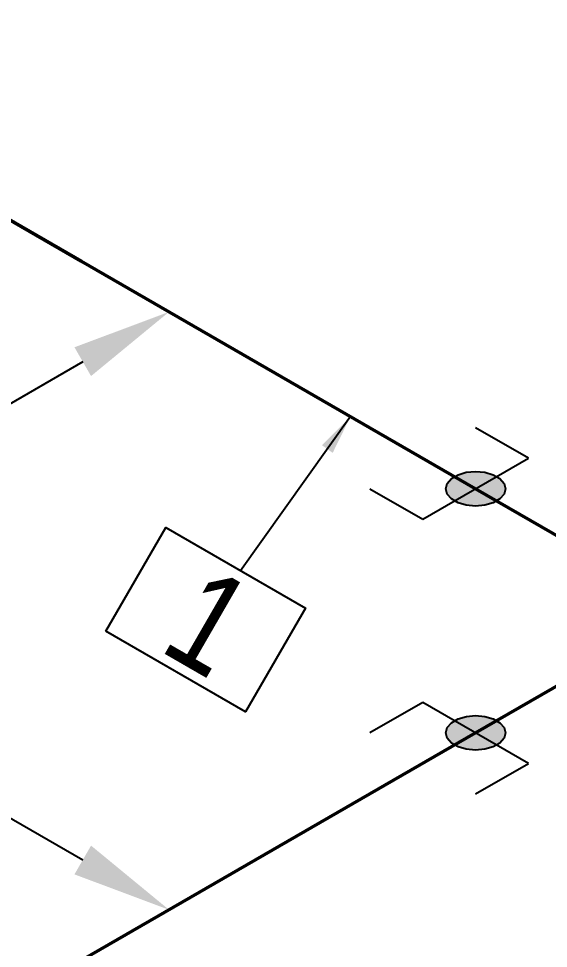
# Model space of a CAD drawing. Header units: millimetres. Extents: x 0 to 594, y 0 to 420.
# Drawn here: x 284.31 to 297.6, y 228.64 to 251.97 of the extents above; entities that cross this region are included whole.
import ezdxf
from ezdxf import colors
from ezdxf.entities.mleader import LeaderData, LeaderLine
from ezdxf.enums import TextEntityAlignment as Align
from ezdxf.math import Vec2, Vec3

# ---------------------------------------------------------------- set-up
doc = ezdxf.new("R2010")
doc.units = ezdxf.units.MM
doc.header["$LTSCALE"] = 0.25
for name, color, linetype in [('용접', 1, 'Continuous'), ('주석', 7, 'Continuous'), ('치수', 1, 'Continuous')]:
    doc.layers.add(name, color=color, linetype=linetype)
doc.layers.add('파이프 작은 보어', color=30, linetype='Continuous', lineweight=50)
doc.styles.add('AdskIsoAnnotation', font='arial.ttf', dxfattribs={"width": 0.8, "height": 1})
doc.styles.add('AdskIsoMetric', font='arial.ttf', dxfattribs={"width": 0.8, "height": 2.5})
doc.styles.add('AdskIsoMetric-30', font='arial.ttf', dxfattribs={"width": 0.8, "height": 2.5})
doc.styles.add('AdskIsoMetric30', font='arial.ttf', dxfattribs={"width": 0.8, "oblique": 30, "height": 2.5})
doc.styles.get("Standard").update_dxf_attribs({"font": 'arial.ttf'})
doc.dimstyles.new('AdskIsoMetric', dxfattribs={"dimtxt": 2.5, "dimasz": 2.5, "dimexe": 1, "dimexo": 2, "dimgap": 0.8, "dimtad": 1, "dimdec": 0, "dimrnd": 1, "dimzin": 0, "dimdsep": 46, "dimtxsty": 'AdskIsoMetric', "dimcen": 0, "dimclrt": 7, "dimadec": 0, "dimazin": 0, "dimtfac": 1, "dimtdec": 0, "dimtmove": 1, "dimatfit": 3, "dimfxl": 0, "dimfrac": 2, "dimtolj": 1, "dimtzin": 0, "dimarcsym": 0})

# ---------------------------------------------------------------- blocks, each defined once
blk = doc.blocks.new('*D64')
at = {"layer": 'Defpoints', "color": 0}
for p in [(301.073, 237.113), (244.355, 219.366), (257.345, 211.866)]:
    blk.add_point(p, dxfattribs=at)
at = {"layer": '치수', "color": 0, "lineweight": -2}
for p, q in [((285.918, 243.363), (246.52, 220.616)), ((255.345, 213.021), (243.355, 219.944))]:
    blk.add_line(p, q, dxfattribs=at)
at = {"layer": '치수', "color": 0}
for points in [[(285.71, 243.724), (286.126, 243.002), (288.083, 244.613)], [(246.311, 220.977), (246.728, 220.256), (244.355, 219.366)]]:
    blk.add_solid(points, dxfattribs=at)
at = {"layer": '치수', "color": 7, "insert": (263.974, 233.286), "char_height": 2.5, "attachment_point": 5, "rotation": 30, "style": 'AdskIsoMetric-30'}
blk.add_mtext('\\A1;12221', dxfattribs=at)
blk = doc.blocks.new('*D65')
at = {"layer": 'Defpoints', "color": 0}
for p in [(250.907, 266.077), (301.073, 237.113), (288.083, 229.613)]:
    blk.add_point(p, dxfattribs=at)
at = {"layer": '치수', "color": 0, "lineweight": -2}
blk.add_line((240.081, 257.327), (285.918, 230.863), dxfattribs=at)
at = {"layer": '치수', "color": 0}
for points in [[(240.29, 257.688), (239.873, 256.966), (237.916, 258.577)], [(286.126, 231.224), (285.71, 230.502), (288.083, 229.613)]]:
    blk.add_solid(points, dxfattribs=at)
at = {"layer": '치수', "color": 7, "insert": (265.266, 245.403), "char_height": 2.5, "attachment_point": 5, "rotation": 330, "style": 'AdskIsoMetric30'}
blk.add_mtext('\\A1;20437', dxfattribs=at)
blk = doc.blocks.new('엘보우-12-Iso2DSkew90')
at = {"color": 0, "linetype": 'ByBlock', "lineweight": -2, "extrusion": (-1.42642e-09, -0.816497, -0.57735)}
for p, q in [((-5.303, 3.062), (0, 0)), ((0, 0), (-5.303, -3.062)), ((0, 0), (0, 0))]:
    blk.add_line(p, q, dxfattribs=at)
blk = doc.blocks.new('SocketWeld-1-IsoRight')
blk.add_hatch(color=256).paths.add_polyline_path([(0.0055, 0.0371), (0.0057, 0.0369), (0.006, 0.0367), (0.0062, 0.0365), (0.0064, 0.0363), (0.0066, 0.0361), (0.0068, 0.0359), (0.007, 0.0357), (0.0072, 0.0355), (0.0075, 0.0353), (0.0077, 0.0351), (0.0079, 0.0349), (0.0081, 0.0347), (0.0083, 0.0345), (0.0085, 0.0343), (0.0088, 0.0341), (0.009, 0.0339), (0.0092, 0.0337), (0.0094, 0.0334), (0.0096, 0.0332), (0.0098, 0.033), (0.01, 0.0328), (0.0103, 0.0326), (0.0105, 0.0324), (0.0107, 0.0322), (0.0109, 0.032), (0.0111, 0.0318), (0.0113, 0.0316), (0.0115, 0.0314), (0.0118, 0.0312), (0.012, 0.031), (0.0122, 0.0308), (0.0124, 0.0306), (0.0126, 0.0304), (0.0128, 0.0302), (0.013, 0.03), (0.0133, 0.0298), (0.0135, 0.0296), (0.0137, 0.0294), (0.0139, 0.0292), (0.0141, 0.0289), (0.0143, 0.0287), (0.0145, 0.0285), (0.0148, 0.0283), (0.015, 0.0281), (0.0152, 0.0279), (0.0154, 0.0277), (0.0156, 0.0275), (0.0158, 0.0273), (0.0161, 0.0271), (0.0161, 0.0271), (0.0162, 0.0268), (0.0164, 0.0266), (0.0166, 0.0263), (0.0168, 0.0261), (0.017, 0.0258), (0.0171, 0.0256), (0.0173, 0.0253), (0.0175, 0.025), (0.0177, 0.0248), (0.0179, 0.0245), (0.0181, 0.0243), (0.0182, 0.024), (0.0184, 0.0237), (0.0186, 0.0235), (0.0188, 0.0232), (0.019, 0.023), (0.0192, 0.0227), (0.0193, 0.0225), (0.0195, 0.0222), (0.0197, 0.0219), (0.0199, 0.0217), (0.0201, 0.0214), (0.0203, 0.0212), (0.0204, 0.0209), (0.0206, 0.0206), (0.0208, 0.0204), (0.021, 0.0201), (0.0212, 0.0199), (0.0213, 0.0196), (0.0215, 0.0193), (0.0217, 0.0191), (0.0219, 0.0188), (0.0221, 0.0186), (0.0223, 0.0183), (0.0224, 0.0181), (0.0226, 0.0178), (0.0228, 0.0175), (0.023, 0.0173), (0.0232, 0.017), (0.0234, 0.0168), (0.0235, 0.0165), (0.0237, 0.0162), (0.0239, 0.016), (0.0241, 0.0157), (0.0243, 0.0155), (0.0245, 0.0152), (0.0246, 0.015), (0.0248, 0.0147), (0.025, 0.0144), (0.025, 0.0144), (0.0251, 0.0141), (0.0253, 0.0139), (0.0254, 0.0136), (0.0255, 0.0133), (0.0257, 0.013), (0.0258, 0.0127), (0.0259, 0.0124), (0.0261, 0.0121), (0.0262, 0.0118), (0.0263, 0.0116), (0.0265, 0.0113), (0.0266, 0.011), (0.0267, 0.0107), (0.0269, 0.0104), (0.027, 0.0101), (0.0271, 0.0098), (0.0273, 0.0095), (0.0274, 0.0093), (0.0275, 0.009), (0.0277, 0.0087), (0.0278, 0.0084), (0.0279, 0.0081), (0.0281, 0.0078), (0.0282, 0.0075), (0.0283, 0.0072), (0.0284, 0.007), (0.0286, 0.0067), (0.0287, 0.0064), (0.0288, 0.0061), (0.029, 0.0058), (0.0291, 0.0055), (0.0292, 0.0052), (0.0294, 0.0049), (0.0295, 0.0047), (0.0296, 0.0044), (0.0298, 0.0041), (0.0299, 0.0038), (0.03, 0.0035), (0.0302, 0.0032), (0.0303, 0.0029), (0.0304, 0.0026), (0.0306, 0.0024), (0.0307, 0.0021), (0.0308, 0.0018), (0.031, 0.0015), (0.0311, 0.0012), (0.0312, 0.0009), (0.0314, 0.0006), (0.0315, 0.0003), (0.0315, 0.0003), (0.0316, 0.0001), (0.0316, -0.0002), (0.0317, -0.0005), (0.0318, -0.0008), (0.0319, -0.0011), (0.0319, -0.0014), (0.032, -0.0017), (0.0321, -0.002), (0.0321, -0.0022), (0.0322, -0.0025), (0.0323, -0.0028), (0.0323, -0.0031), (0.0324, -0.0034), (0.0325, -0.0037), (0.0325, -0.004), (0.0326, -0.0043), (0.0327, -0.0046), (0.0328, -0.0048), (0.0328, -0.0051), (0.0329, -0.0054), (0.033, -0.0057), (0.033, -0.006), (0.0331, -0.0063), (0.0332, -0.0066), (0.0332, -0.0069), (0.0333, -0.0071), (0.0334, -0.0074), (0.0335, -0.0077), (0.0335, -0.008), (0.0336, -0.0083), (0.0337, -0.0086), (0.0337, -0.0089), (0.0338, -0.0092), (0.0339, -0.0095), (0.0339, -0.0097), (0.034, -0.01), (0.0341, -0.0103), (0.0342, -0.0106), (0.0342, -0.0109), (0.0343, -0.0112), (0.0344, -0.0115), (0.0344, -0.0118), (0.0345, -0.012), (0.0346, -0.0123), (0.0346, -0.0126), (0.0347, -0.0129), (0.0348, -0.0132), (0.0349, -0.0135), (0.0349, -0.0138), (0.0349, -0.0138), (0.0349, -0.014), (0.0349, -0.0143), (0.0349, -0.0146), (0.0349, -0.0148), (0.0349, -0.0151), (0.0349, -0.0153), (0.0349, -0.0156), (0.0349, -0.0159), (0.0349, -0.0161), (0.0349, -0.0164), (0.0349, -0.0166), (0.0349, -0.0169), (0.0349, -0.0172), (0.0349, -0.0174), (0.0349, -0.0177), (0.0349, -0.0179), (0.0349, -0.0182), (0.0349, -0.0185), (0.0349, -0.0187), (0.0349, -0.019), (0.0349, -0.0192), (0.0349, -0.0195), (0.0349, -0.0198), (0.0349, -0.02), (0.0349, -0.0203), (0.0349, -0.0206), (0.0349, -0.0208), (0.0349, -0.0211), (0.0349, -0.0213), (0.0349, -0.0216), (0.0349, -0.0219), (0.0349, -0.0221), (0.0349, -0.0224), (0.0349, -0.0226), (0.0349, -0.0229), (0.0349, -0.0232), (0.0349, -0.0234), (0.0349, -0.0237), (0.0349, -0.0239), (0.0349, -0.0242), (0.0349, -0.0245), (0.0349, -0.0247), (0.0349, -0.025), (0.0349, -0.0252), (0.0349, -0.0255), (0.0349, -0.0258), (0.0349, -0.026), (0.0349, -0.0263), (0.0349, -0.0265), (0.0349, -0.0265), (0.0349, -0.0268), (0.0348, -0.027), (0.0347, -0.0272), (0.0346, -0.0274), (0.0346, -0.0276), (0.0345, -0.0278), (0.0344, -0.028), (0.0344, -0.0282), (0.0343, -0.0284), (0.0342, -0.0286), (0.0342, -0.0288), (0.0341, -0.029), (0.034, -0.0292), (0.0339, -0.0295), (0.0339, -0.0297), (0.0338, -0.0299), (0.0337, -0.0301), (0.0337, -0.0303), (0.0336, -0.0305), (0.0335, -0.0307), (0.0335, -0.0309), (0.0334, -0.0311), (0.0333, -0.0313), (0.0332, -0.0315), (0.0332, -0.0317), (0.0331, -0.0319), (0.033, -0.0322), (0.033, -0.0324), (0.0329, -0.0326), (0.0328, -0.0328), (0.0328, -0.033), (0.0327, -0.0332), (0.0326, -0.0334), (0.0325, -0.0336), (0.0325, -0.0338), (0.0324, -0.034), (0.0323, -0.0342), (0.0323, -0.0344), (0.0322, -0.0346), (0.0321, -0.0349), (0.0321, -0.0351), (0.032, -0.0353), (0.0319, -0.0355), (0.0319, -0.0357), (0.0318, -0.0359), (0.0317, -0.0361), (0.0316, -0.0363), (0.0316, -0.0365), (0.0315, -0.0367), (0.0315, -0.0367), (0.0314, -0.0369), (0.0312, -0.037), (0.0311, -0.0371), (0.031, -0.0373), (0.0308, -0.0374), (0.0307, -0.0375), (0.0306, -0.0377), (0.0304, -0.0378), (0.0303, -0.0379), (0.0302, -0.0381), (0.03, -0.0382), (0.0299, -0.0383), (0.0298, -0.0385), (0.0296, -0.0386), (0.0295, -0.0387), (0.0294, -0.0389), (0.0292, -0.039), (0.0291, -0.0391), (0.029, -0.0393), (0.0288, -0.0394), (0.0287, -0.0395), (0.0286, -0.0397), (0.0284, -0.0398), (0.0283, -0.0399), (0.0282, -0.0401), (0.0281, -0.0402), (0.0279, -0.0403), (0.0278, -0.0405), (0.0277, -0.0406), (0.0275, -0.0408), (0.0274, -0.0409), (0.0273, -0.041), (0.0271, -0.0412), (0.027, -0.0413), (0.0269, -0.0414), (0.0267, -0.0416), (0.0266, -0.0417), (0.0265, -0.0418), (0.0263, -0.042), (0.0262, -0.0421), (0.0261, -0.0422), (0.0259, -0.0424), (0.0258, -0.0425), (0.0257, -0.0426), (0.0255, -0.0428), (0.0254, -0.0429), (0.0253, -0.043), (0.0251, -0.0432), (0.025, -0.0433), (0.025, -0.0433), (0.0248, -0.0433), (0.0246, -0.0434), (0.0245, -0.0434), (0.0243, -0.0435), (0.0241, -0.0435), (0.0239, -0.0436), (0.0237, -0.0436), (0.0235, -0.0437), (0.0234, -0.0437), (0.0232, -0.0438), (0.023, -0.0438), (0.0228, -0.0439), (0.0226, -0.0439), (0.0224, -0.044), (0.0223, -0.044), (0.0221, -0.0441), (0.0219, -0.0441), (0.0217, -0.0442), (0.0215, -0.0442), (0.0213, -0.0443), (0.0212, -0.0443), (0.021, -0.0444), (0.0208, -0.0444), (0.0206, -0.0444), (0.0204, -0.0445), (0.0203, -0.0445), (0.0201, -0.0446), (0.0199, -0.0446), (0.0197, -0.0447), (0.0195, -0.0447), (0.0193, -0.0448), (0.0192, -0.0448), (0.019, -0.0449), (0.0188, -0.0449), (0.0186, -0.045), (0.0184, -0.045), (0.0182, -0.0451), (0.0181, -0.0451), (0.0179, -0.0452), (0.0177, -0.0452), (0.0175, -0.0453), (0.0173, -0.0453), (0.0171, -0.0454), (0.017, -0.0454), (0.0168, -0.0455), (0.0166, -0.0455), (0.0164, -0.0455), (0.0162, -0.0456), (0.0161, -0.0456), (0.0161, -0.0456), (0.0158, -0.0456), (0.0156, -0.0456), (0.0154, -0.0455), (0.0152, -0.0455), (0.015, -0.0454), (0.0148, -0.0454), (0.0145, -0.0453), (0.0143, -0.0453), (0.0141, -0.0453), (0.0139, -0.0452), (0.0137, -0.0452), (0.0135, -0.0451), (0.0133, -0.0451), (0.013, -0.045), (0.0128, -0.045), (0.0126, -0.0449), (0.0124, -0.0449), (0.0122, -0.0449), (0.012, -0.0448), (0.0118, -0.0448), (0.0115, -0.0447), (0.0113, -0.0447), (0.0111, -0.0446), (0.0109, -0.0446), (0.0107, -0.0446), (0.0105, -0.0445), (0.0103, -0.0445), (0.01, -0.0444), (0.0098, -0.0444), (0.0096, -0.0443), (0.0094, -0.0443), (0.0092, -0.0443), (0.009, -0.0442), (0.0088, -0.0442), (0.0085, -0.0441), (0.0083, -0.0441), (0.0081, -0.044), (0.0079, -0.044), (0.0077, -0.0439), (0.0075, -0.0439), (0.0072, -0.0439), (0.007, -0.0438), (0.0068, -0.0438), (0.0066, -0.0437), (0.0064, -0.0437), (0.0062, -0.0436), (0.006, -0.0436), (0.0057, -0.0436), (0.0055, -0.0435), (0.0055, -0.0435), (0.0053, -0.0434), (0.0051, -0.0433), (0.0049, -0.0431), (0.0046, -0.043), (0.0044, -0.0429), (0.0042, -0.0427), (0.004, -0.0426), (0.0037, -0.0425), (0.0035, -0.0423), (0.0033, -0.0422), (0.003, -0.0421), (0.0028, -0.042), (0.0026, -0.0418), (0.0024, -0.0417), (0.0021, -0.0416), (0.0019, -0.0414), (0.0017, -0.0413), (0.0015, -0.0412), (0.0012, -0.041), (0.001, -0.0409), (0.0008, -0.0408), (0.0006, -0.0406), (0.0003, -0.0405), (0.0001, -0.0404), (-0.0001, -0.0403), (-0.0003, -0.0401), (-0.0006, -0.04), (-0.0008, -0.0399), (-0.001, -0.0397), (-0.0012, -0.0396), (-0.0015, -0.0395), (-0.0017, -0.0393), (-0.0019, -0.0392), (-0.0021, -0.0391), (-0.0024, -0.039), (-0.0026, -0.0388), (-0.0028, -0.0387), (-0.003, -0.0386), (-0.0033, -0.0384), (-0.0035, -0.0383), (-0.0037, -0.0382), (-0.004, -0.038), (-0.0042, -0.0379), (-0.0044, -0.0378), (-0.0046, -0.0377), (-0.0049, -0.0375), (-0.0051, -0.0374), (-0.0053, -0.0373), (-0.0055, -0.0371), (-0.0055, -0.0371), (-0.0057, -0.0369), (-0.006, -0.0367), (-0.0062, -0.0365), (-0.0064, -0.0363), (-0.0066, -0.0361), (-0.0068, -0.0359), (-0.007, -0.0357), (-0.0072, -0.0355), (-0.0075, -0.0353), (-0.0077, -0.0351), (-0.0079, -0.0349), (-0.0081, -0.0347), (-0.0083, -0.0345), (-0.0085, -0.0343), (-0.0088, -0.0341), (-0.009, -0.0339), (-0.0092, -0.0337), (-0.0094, -0.0334), (-0.0096, -0.0332), (-0.0098, -0.033), (-0.01, -0.0328), (-0.0103, -0.0326), (-0.0105, -0.0324), (-0.0107, -0.0322), (-0.0109, -0.032), (-0.0111, -0.0318), (-0.0113, -0.0316), (-0.0115, -0.0314), (-0.0118, -0.0312), (-0.012, -0.031), (-0.0122, -0.0308), (-0.0124, -0.0306), (-0.0126, -0.0304), (-0.0128, -0.0302), (-0.013, -0.03), (-0.0133, -0.0298), (-0.0135, -0.0296), (-0.0137, -0.0294), (-0.0139, -0.0292), (-0.0141, -0.0289), (-0.0143, -0.0287), (-0.0145, -0.0285), (-0.0148, -0.0283), (-0.015, -0.0281), (-0.0152, -0.0279), (-0.0154, -0.0277), (-0.0156, -0.0275), (-0.0158, -0.0273), (-0.0161, -0.0271), (-0.0161, -0.0271), (-0.0162, -0.0268), (-0.0164, -0.0266), (-0.0166, -0.0263), (-0.0168, -0.0261), (-0.017, -0.0258), (-0.0171, -0.0256), (-0.0173, -0.0253), (-0.0175, -0.025), (-0.0177, -0.0248), (-0.0179, -0.0245), (-0.0181, -0.0243), (-0.0182, -0.024), (-0.0184, -0.0237), (-0.0186, -0.0235), (-0.0188, -0.0232), (-0.019, -0.023), (-0.0192, -0.0227), (-0.0193, -0.0225), (-0.0195, -0.0222), (-0.0197, -0.0219), (-0.0199, -0.0217), (-0.0201, -0.0214), (-0.0203, -0.0212), (-0.0204, -0.0209), (-0.0206, -0.0206), (-0.0208, -0.0204), (-0.021, -0.0201), (-0.0212, -0.0199), (-0.0213, -0.0196), (-0.0215, -0.0193), (-0.0217, -0.0191), (-0.0219, -0.0188), (-0.0221, -0.0186), (-0.0223, -0.0183), (-0.0224, -0.0181), (-0.0226, -0.0178), (-0.0228, -0.0175), (-0.023, -0.0173), (-0.0232, -0.017), (-0.0234, -0.0168), (-0.0235, -0.0165), (-0.0237, -0.0162), (-0.0239, -0.016), (-0.0241, -0.0157), (-0.0243, -0.0155), (-0.0245, -0.0152), (-0.0246, -0.015), (-0.0248, -0.0147), (-0.025, -0.0144), (-0.025, -0.0144), (-0.0251, -0.0141), (-0.0253, -0.0139), (-0.0254, -0.0136), (-0.0255, -0.0133), (-0.0257, -0.013), (-0.0258, -0.0127), (-0.0259, -0.0124), (-0.0261, -0.0121), (-0.0262, -0.0118), (-0.0263, -0.0116), (-0.0265, -0.0113), (-0.0266, -0.011), (-0.0267, -0.0107), (-0.0269, -0.0104), (-0.027, -0.0101), (-0.0271, -0.0098), (-0.0273, -0.0095), (-0.0274, -0.0093), (-0.0275, -0.009), (-0.0277, -0.0087), (-0.0278, -0.0084), (-0.0279, -0.0081), (-0.0281, -0.0078), (-0.0282, -0.0075), (-0.0283, -0.0072), (-0.0284, -0.007), (-0.0286, -0.0067), (-0.0287, -0.0064), (-0.0288, -0.0061), (-0.029, -0.0058), (-0.0291, -0.0055), (-0.0292, -0.0052), (-0.0294, -0.0049), (-0.0295, -0.0047), (-0.0296, -0.0044), (-0.0298, -0.0041), (-0.0299, -0.0038), (-0.03, -0.0035), (-0.0302, -0.0032), (-0.0303, -0.0029), (-0.0304, -0.0026), (-0.0306, -0.0024), (-0.0307, -0.0021), (-0.0308, -0.0018), (-0.031, -0.0015), (-0.0311, -0.0012), (-0.0312, -0.0009), (-0.0314, -0.0006), (-0.0315, -0.0003), (-0.0315, -0.0003), (-0.0316, -0.0001), (-0.0316, 0.0002), (-0.0317, 0.0005), (-0.0318, 0.0008), (-0.0319, 0.0011), (-0.0319, 0.0014), (-0.032, 0.0017), (-0.0321, 0.002), (-0.0321, 0.0022), (-0.0322, 0.0025), (-0.0323, 0.0028), (-0.0323, 0.0031), (-0.0324, 0.0034), (-0.0325, 0.0037), (-0.0325, 0.004), (-0.0326, 0.0043), (-0.0327, 0.0046), (-0.0328, 0.0048), (-0.0328, 0.0051), (-0.0329, 0.0054), (-0.033, 0.0057), (-0.033, 0.006), (-0.0331, 0.0063), (-0.0332, 0.0066), (-0.0332, 0.0069), (-0.0333, 0.0071), (-0.0334, 0.0074), (-0.0335, 0.0077), (-0.0335, 0.008), (-0.0336, 0.0083), (-0.0337, 0.0086), (-0.0337, 0.0089), (-0.0338, 0.0092), (-0.0339, 0.0095), (-0.0339, 0.0097), (-0.034, 0.01), (-0.0341, 0.0103), (-0.0342, 0.0106), (-0.0342, 0.0109), (-0.0343, 0.0112), (-0.0344, 0.0115), (-0.0344, 0.0118), (-0.0345, 0.012), (-0.0346, 0.0123), (-0.0346, 0.0126), (-0.0347, 0.0129), (-0.0348, 0.0132), (-0.0349, 0.0135), (-0.0349, 0.0138), (-0.0349, 0.0138), (-0.0349, 0.014), (-0.0349, 0.0143), (-0.0349, 0.0146), (-0.0349, 0.0148), (-0.0349, 0.0151), (-0.0349, 0.0153), (-0.0349, 0.0156), (-0.0349, 0.0159), (-0.0349, 0.0161), (-0.0349, 0.0164), (-0.0349, 0.0166), (-0.0349, 0.0169), (-0.0349, 0.0172), (-0.0349, 0.0174), (-0.0349, 0.0177), (-0.0349, 0.0179), (-0.0349, 0.0182), (-0.0349, 0.0185), (-0.0349, 0.0187), (-0.0349, 0.019), (-0.0349, 0.0192), (-0.0349, 0.0195), (-0.0349, 0.0198), (-0.0349, 0.02), (-0.0349, 0.0203), (-0.0349, 0.0206), (-0.0349, 0.0208), (-0.0349, 0.0211), (-0.0349, 0.0213), (-0.0349, 0.0216), (-0.0349, 0.0219), (-0.0349, 0.0221), (-0.0349, 0.0224), (-0.0349, 0.0226), (-0.0349, 0.0229), (-0.0349, 0.0232), (-0.0349, 0.0234), (-0.0349, 0.0237), (-0.0349, 0.0239), (-0.0349, 0.0242), (-0.0349, 0.0245), (-0.0349, 0.0247), (-0.0349, 0.025), (-0.0349, 0.0252), (-0.0349, 0.0255), (-0.0349, 0.0258), (-0.0349, 0.026), (-0.0349, 0.0263), (-0.0349, 0.0265), (-0.0349, 0.0265), (-0.0349, 0.0268), (-0.0348, 0.027), (-0.0347, 0.0272), (-0.0346, 0.0274), (-0.0346, 0.0276), (-0.0345, 0.0278), (-0.0344, 0.028), (-0.0344, 0.0282), (-0.0343, 0.0284), (-0.0342, 0.0286), (-0.0342, 0.0288), (-0.0341, 0.029), (-0.034, 0.0292), (-0.0339, 0.0295), (-0.0339, 0.0297), (-0.0338, 0.0299), (-0.0337, 0.0301), (-0.0337, 0.0303), (-0.0336, 0.0305), (-0.0335, 0.0307), (-0.0335, 0.0309), (-0.0334, 0.0311), (-0.0333, 0.0313), (-0.0332, 0.0315), (-0.0332, 0.0317), (-0.0331, 0.0319), (-0.033, 0.0322), (-0.033, 0.0324), (-0.0329, 0.0326), (-0.0328, 0.0328), (-0.0328, 0.033), (-0.0327, 0.0332), (-0.0326, 0.0334), (-0.0325, 0.0336), (-0.0325, 0.0338), (-0.0324, 0.034), (-0.0323, 0.0342), (-0.0323, 0.0344), (-0.0322, 0.0346), (-0.0321, 0.0349), (-0.0321, 0.0351), (-0.032, 0.0353), (-0.0319, 0.0355), (-0.0319, 0.0357), (-0.0318, 0.0359), (-0.0317, 0.0361), (-0.0316, 0.0363), (-0.0316, 0.0365), (-0.0315, 0.0367), (-0.0315, 0.0367), (-0.0314, 0.0369), (-0.0312, 0.037), (-0.0311, 0.0371), (-0.031, 0.0373), (-0.0308, 0.0374), (-0.0307, 0.0375), (-0.0306, 0.0377), (-0.0304, 0.0378), (-0.0303, 0.0379), (-0.0302, 0.0381), (-0.03, 0.0382), (-0.0299, 0.0383), (-0.0298, 0.0385), (-0.0296, 0.0386), (-0.0295, 0.0387), (-0.0294, 0.0389), (-0.0292, 0.039), (-0.0291, 0.0391), (-0.029, 0.0393), (-0.0288, 0.0394), (-0.0287, 0.0395), (-0.0286, 0.0397), (-0.0284, 0.0398), (-0.0283, 0.0399), (-0.0282, 0.0401), (-0.0281, 0.0402), (-0.0279, 0.0403), (-0.0278, 0.0405), (-0.0277, 0.0406), (-0.0275, 0.0408), (-0.0274, 0.0409), (-0.0273, 0.041), (-0.0271, 0.0412), (-0.027, 0.0413), (-0.0269, 0.0414), (-0.0267, 0.0416), (-0.0266, 0.0417), (-0.0265, 0.0418), (-0.0263, 0.042), (-0.0262, 0.0421), (-0.0261, 0.0422), (-0.0259, 0.0424), (-0.0258, 0.0425), (-0.0257, 0.0426), (-0.0255, 0.0428), (-0.0254, 0.0429), (-0.0253, 0.043), (-0.0251, 0.0432), (-0.025, 0.0433), (-0.025, 0.0433), (-0.0248, 0.0433), (-0.0246, 0.0434), (-0.0245, 0.0434), (-0.0243, 0.0435), (-0.0241, 0.0435), (-0.0239, 0.0436), (-0.0237, 0.0436), (-0.0235, 0.0437), (-0.0234, 0.0437), (-0.0232, 0.0438), (-0.023, 0.0438), (-0.0228, 0.0439), (-0.0226, 0.0439), (-0.0224, 0.044), (-0.0223, 0.044), (-0.0221, 0.0441), (-0.0219, 0.0441), (-0.0217, 0.0442), (-0.0215, 0.0442), (-0.0213, 0.0443), (-0.0212, 0.0443), (-0.021, 0.0444), (-0.0208, 0.0444), (-0.0206, 0.0444), (-0.0204, 0.0445), (-0.0203, 0.0445), (-0.0201, 0.0446), (-0.0199, 0.0446), (-0.0197, 0.0447), (-0.0195, 0.0447), (-0.0193, 0.0448), (-0.0192, 0.0448), (-0.019, 0.0449), (-0.0188, 0.0449), (-0.0186, 0.045), (-0.0184, 0.045), (-0.0182, 0.0451), (-0.0181, 0.0451), (-0.0179, 0.0452), (-0.0177, 0.0452), (-0.0175, 0.0453), (-0.0173, 0.0453), (-0.0171, 0.0454), (-0.017, 0.0454), (-0.0168, 0.0455), (-0.0166, 0.0455), (-0.0164, 0.0455), (-0.0162, 0.0456), (-0.0161, 0.0456), (-0.0161, 0.0456), (-0.0158, 0.0456), (-0.0156, 0.0456), (-0.0154, 0.0455), (-0.0152, 0.0455), (-0.015, 0.0454), (-0.0148, 0.0454), (-0.0145, 0.0453), (-0.0143, 0.0453), (-0.0141, 0.0453), (-0.0139, 0.0452), (-0.0137, 0.0452), (-0.0135, 0.0451), (-0.0133, 0.0451), (-0.013, 0.045), (-0.0128, 0.045), (-0.0126, 0.0449), (-0.0124, 0.0449), (-0.0122, 0.0449), (-0.012, 0.0448), (-0.0118, 0.0448), (-0.0115, 0.0447), (-0.0113, 0.0447), (-0.0111, 0.0446), (-0.0109, 0.0446), (-0.0107, 0.0446), (-0.0105, 0.0445), (-0.0103, 0.0445), (-0.01, 0.0444), (-0.0098, 0.0444), (-0.0096, 0.0443), (-0.0094, 0.0443), (-0.0092, 0.0443), (-0.009, 0.0442), (-0.0088, 0.0442), (-0.0085, 0.0441), (-0.0083, 0.0441), (-0.0081, 0.044), (-0.0079, 0.044), (-0.0077, 0.0439), (-0.0075, 0.0439), (-0.0072, 0.0439), (-0.007, 0.0438), (-0.0068, 0.0438), (-0.0066, 0.0437), (-0.0064, 0.0437), (-0.0062, 0.0436), (-0.006, 0.0436), (-0.0057, 0.0436), (-0.0055, 0.0435), (-0.0055, 0.0435), (-0.0053, 0.0434), (-0.0051, 0.0433), (-0.0049, 0.0431), (-0.0046, 0.043), (-0.0044, 0.0429), (-0.0042, 0.0427), (-0.004, 0.0426), (-0.0037, 0.0425), (-0.0035, 0.0423), (-0.0033, 0.0422), (-0.003, 0.0421), (-0.0028, 0.042), (-0.0026, 0.0418), (-0.0024, 0.0417), (-0.0021, 0.0416), (-0.0019, 0.0414), (-0.0017, 0.0413), (-0.0015, 0.0412), (-0.0012, 0.041), (-0.001, 0.0409), (-0.0008, 0.0408), (-0.0006, 0.0406), (-0.0003, 0.0405), (-0.0001, 0.0404), (0.0001, 0.0403), (0.0003, 0.0401), (0.0006, 0.04), (0.0008, 0.0399), (0.001, 0.0397), (0.0012, 0.0396), (0.0015, 0.0395), (0.0017, 0.0393), (0.0019, 0.0392), (0.0021, 0.0391), (0.0024, 0.039), (0.0026, 0.0388), (0.0028, 0.0387), (0.003, 0.0386), (0.0033, 0.0384), (0.0035, 0.0383), (0.0037, 0.0382), (0.004, 0.038), (0.0042, 0.0379), (0.0044, 0.0378), (0.0046, 0.0377), (0.0049, 0.0375), (0.0051, 0.0374), (0.0053, 0.0373)], flags=0)
at = {"color": 0, "linetype": 'ByBlock', "lineweight": -2, "extrusion": (0.707107, 0.408248, -0.57735)}
for p, q in [((0, 0.1021), (-0.0884, 0.1531)), ((0, -0.1021), (0, 0.1021)), ((-0.0349, 0.0265), (-0.0315, 0.0367)), ((-0.0315, 0.0367), (-0.025, 0.0433)), ((-0.025, 0.0433), (-0.0161, 0.0456)), ((-0.0161, 0.0456), (-0.0055, 0.0435)), ((-0.0055, 0.0435), (0.0055, 0.0371)), ((0.0055, 0.0371), (0.0161, 0.0271)), ((-0.0349, 0.0138), (-0.0349, 0.0265)), ((0.0161, 0.0271), (0.025, 0.0144)), ((-0.0315, -0.0003), (-0.0349, 0.0138)), ((0.025, 0.0144), (0.0315, 0.0003)), ((0.0315, 0.0003), (0.0349, -0.0138)), ((-0.025, -0.0144), (-0.0315, -0.0003)), ((-0.0161, -0.0271), (-0.025, -0.0144)), ((0.0349, -0.0138), (0.0349, -0.0265)), ((-0.0055, -0.0371), (-0.0161, -0.0271)), ((0.0349, -0.0265), (0.0315, -0.0367)), ((0.0055, -0.0435), (-0.0055, -0.0371)), ((0.0161, -0.0456), (0.0055, -0.0435)), ((0.025, -0.0433), (0.0161, -0.0456)), ((0.0315, -0.0367), (0.025, -0.0433)), ((-0.0884, -0.051), (0, -0.1021))]:
    blk.add_line(p, q, dxfattribs=at)
blk = doc.blocks.new('SocketWeld-2-IsoLeft')
blk.add_hatch(color=256).paths.add_polyline_path([(0.0405, 0.017), (0.0406, 0.0168), (0.0407, 0.0166), (0.0409, 0.0165), (0.041, 0.0163), (0.0412, 0.0161), (0.0413, 0.016), (0.0415, 0.0158), (0.0416, 0.0157), (0.0418, 0.0155), (0.0419, 0.0153), (0.042, 0.0152), (0.0422, 0.015), (0.0423, 0.0148), (0.0425, 0.0147), (0.0426, 0.0145), (0.0428, 0.0143), (0.0429, 0.0142), (0.0431, 0.014), (0.0432, 0.0138), (0.0433, 0.0137), (0.0435, 0.0135), (0.0436, 0.0134), (0.0438, 0.0132), (0.0439, 0.013), (0.0441, 0.0129), (0.0442, 0.0127), (0.0444, 0.0125), (0.0445, 0.0124), (0.0447, 0.0122), (0.0448, 0.012), (0.0449, 0.0119), (0.0451, 0.0117), (0.0452, 0.0115), (0.0454, 0.0114), (0.0455, 0.0112), (0.0457, 0.0111), (0.0458, 0.0109), (0.046, 0.0107), (0.0461, 0.0106), (0.0462, 0.0104), (0.0464, 0.0102), (0.0465, 0.0101), (0.0467, 0.0099), (0.0468, 0.0097), (0.047, 0.0096), (0.0471, 0.0094), (0.0473, 0.0092), (0.0474, 0.0091), (0.0476, 0.0089), (0.0476, 0.0089), (0.0476, 0.0087), (0.0477, 0.0086), (0.0477, 0.0084), (0.0478, 0.0082), (0.0478, 0.008), (0.0479, 0.0078), (0.0479, 0.0076), (0.048, 0.0075), (0.048, 0.0073), (0.0481, 0.0071), (0.0481, 0.0069), (0.0482, 0.0067), (0.0482, 0.0066), (0.0483, 0.0064), (0.0483, 0.0062), (0.0484, 0.006), (0.0484, 0.0058), (0.0485, 0.0056), (0.0485, 0.0055), (0.0486, 0.0053), (0.0486, 0.0051), (0.0487, 0.0049), (0.0487, 0.0047), (0.0488, 0.0046), (0.0488, 0.0044), (0.0489, 0.0042), (0.0489, 0.004), (0.049, 0.0038), (0.049, 0.0036), (0.0491, 0.0035), (0.0491, 0.0033), (0.0492, 0.0031), (0.0492, 0.0029), (0.0493, 0.0027), (0.0493, 0.0025), (0.0494, 0.0024), (0.0494, 0.0022), (0.0495, 0.002), (0.0495, 0.0018), (0.0496, 0.0016), (0.0496, 0.0015), (0.0497, 0.0013), (0.0497, 0.0011), (0.0498, 0.0009), (0.0498, 0.0007), (0.0499, 0.0005), (0.0499, 0.0004), (0.05, 0.0002), (0.05, 0), (0.05, 0), (0.05, -0.0002), (0.0499, -0.0004), (0.0499, -0.0005), (0.0498, -0.0007), (0.0498, -0.0009), (0.0497, -0.0011), (0.0497, -0.0013), (0.0496, -0.0015), (0.0496, -0.0016), (0.0495, -0.0018), (0.0495, -0.002), (0.0494, -0.0022), (0.0494, -0.0024), (0.0493, -0.0025), (0.0493, -0.0027), (0.0492, -0.0029), (0.0492, -0.0031), (0.0491, -0.0033), (0.0491, -0.0035), (0.049, -0.0036), (0.049, -0.0038), (0.0489, -0.004), (0.0489, -0.0042), (0.0488, -0.0044), (0.0488, -0.0046), (0.0487, -0.0047), (0.0487, -0.0049), (0.0486, -0.0051), (0.0486, -0.0053), (0.0485, -0.0055), (0.0485, -0.0056), (0.0484, -0.0058), (0.0484, -0.006), (0.0483, -0.0062), (0.0483, -0.0064), (0.0482, -0.0066), (0.0482, -0.0067), (0.0481, -0.0069), (0.0481, -0.0071), (0.048, -0.0073), (0.048, -0.0075), (0.0479, -0.0076), (0.0479, -0.0078), (0.0478, -0.008), (0.0478, -0.0082), (0.0477, -0.0084), (0.0477, -0.0086), (0.0476, -0.0087), (0.0476, -0.0089), (0.0476, -0.0089), (0.0474, -0.0091), (0.0473, -0.0092), (0.0471, -0.0094), (0.047, -0.0096), (0.0468, -0.0097), (0.0467, -0.0099), (0.0465, -0.0101), (0.0464, -0.0102), (0.0462, -0.0104), (0.0461, -0.0106), (0.046, -0.0107), (0.0458, -0.0109), (0.0457, -0.0111), (0.0455, -0.0112), (0.0454, -0.0114), (0.0452, -0.0115), (0.0451, -0.0117), (0.0449, -0.0119), (0.0448, -0.012), (0.0447, -0.0122), (0.0445, -0.0124), (0.0444, -0.0125), (0.0442, -0.0127), (0.0441, -0.0129), (0.0439, -0.013), (0.0438, -0.0132), (0.0436, -0.0134), (0.0435, -0.0135), (0.0433, -0.0137), (0.0432, -0.0138), (0.0431, -0.014), (0.0429, -0.0142), (0.0428, -0.0143), (0.0426, -0.0145), (0.0425, -0.0147), (0.0423, -0.0148), (0.0422, -0.015), (0.042, -0.0152), (0.0419, -0.0153), (0.0418, -0.0155), (0.0416, -0.0157), (0.0415, -0.0158), (0.0413, -0.016), (0.0412, -0.0161), (0.041, -0.0163), (0.0409, -0.0165), (0.0407, -0.0166), (0.0406, -0.0168), (0.0405, -0.017), (0.0405, -0.017), (0.0402, -0.0171), (0.04, -0.0172), (0.0398, -0.0174), (0.0395, -0.0175), (0.0393, -0.0176), (0.0391, -0.0177), (0.0389, -0.0179), (0.0386, -0.018), (0.0384, -0.0181), (0.0382, -0.0183), (0.038, -0.0184), (0.0377, -0.0185), (0.0375, -0.0187), (0.0373, -0.0188), (0.0371, -0.0189), (0.0368, -0.0191), (0.0366, -0.0192), (0.0364, -0.0193), (0.0362, -0.0194), (0.0359, -0.0196), (0.0357, -0.0197), (0.0355, -0.0198), (0.0353, -0.02), (0.035, -0.0201), (0.0348, -0.0202), (0.0346, -0.0204), (0.0344, -0.0205), (0.0341, -0.0206), (0.0339, -0.0207), (0.0337, -0.0209), (0.0335, -0.021), (0.0332, -0.0211), (0.033, -0.0213), (0.0328, -0.0214), (0.0325, -0.0215), (0.0323, -0.0217), (0.0321, -0.0218), (0.0319, -0.0219), (0.0316, -0.0221), (0.0314, -0.0222), (0.0312, -0.0223), (0.031, -0.0224), (0.0307, -0.0226), (0.0305, -0.0227), (0.0303, -0.0228), (0.0301, -0.023), (0.0298, -0.0231), (0.0296, -0.0232), (0.0294, -0.0234), (0.0294, -0.0234), (0.0291, -0.0234), (0.0288, -0.0235), (0.0285, -0.0236), (0.0283, -0.0237), (0.028, -0.0238), (0.0277, -0.0239), (0.0274, -0.0239), (0.0271, -0.024), (0.0268, -0.0241), (0.0265, -0.0242), (0.0263, -0.0243), (0.026, -0.0244), (0.0257, -0.0244), (0.0254, -0.0245), (0.0251, -0.0246), (0.0248, -0.0247), (0.0246, -0.0248), (0.0243, -0.0249), (0.024, -0.0249), (0.0237, -0.025), (0.0234, -0.0251), (0.0231, -0.0252), (0.0228, -0.0253), (0.0226, -0.0254), (0.0223, -0.0254), (0.022, -0.0255), (0.0217, -0.0256), (0.0214, -0.0257), (0.0211, -0.0258), (0.0209, -0.0259), (0.0206, -0.0259), (0.0203, -0.026), (0.02, -0.0261), (0.0197, -0.0262), (0.0194, -0.0263), (0.0191, -0.0264), (0.0189, -0.0265), (0.0186, -0.0265), (0.0183, -0.0266), (0.018, -0.0267), (0.0177, -0.0268), (0.0174, -0.0269), (0.0172, -0.027), (0.0169, -0.027), (0.0166, -0.0271), (0.0163, -0.0272), (0.016, -0.0273), (0.0157, -0.0274), (0.0155, -0.0275), (0.0155, -0.0275), (0.0151, -0.0275), (0.0148, -0.0275), (0.0145, -0.0275), (0.0142, -0.0276), (0.0139, -0.0276), (0.0136, -0.0276), (0.0132, -0.0277), (0.0129, -0.0277), (0.0126, -0.0277), (0.0123, -0.0277), (0.012, -0.0278), (0.0117, -0.0278), (0.0114, -0.0278), (0.011, -0.0279), (0.0107, -0.0279), (0.0104, -0.0279), (0.0101, -0.0279), (0.0098, -0.028), (0.0095, -0.028), (0.0091, -0.028), (0.0088, -0.0281), (0.0085, -0.0281), (0.0082, -0.0281), (0.0079, -0.0281), (0.0076, -0.0282), (0.0073, -0.0282), (0.0069, -0.0282), (0.0066, -0.0283), (0.0063, -0.0283), (0.006, -0.0283), (0.0057, -0.0283), (0.0054, -0.0284), (0.005, -0.0284), (0.0047, -0.0284), (0.0044, -0.0285), (0.0041, -0.0285), (0.0038, -0.0285), (0.0035, -0.0286), (0.0032, -0.0286), (0.0028, -0.0286), (0.0025, -0.0286), (0.0022, -0.0287), (0.0019, -0.0287), (0.0016, -0.0287), (0.0013, -0.0288), (0.0009, -0.0288), (0.0006, -0.0288), (0.0003, -0.0288), (0, -0.0289), (0, -0.0289), (-0.0003, -0.0288), (-0.0006, -0.0288), (-0.0009, -0.0288), (-0.0013, -0.0288), (-0.0016, -0.0287), (-0.0019, -0.0287), (-0.0022, -0.0287), (-0.0025, -0.0286), (-0.0028, -0.0286), (-0.0032, -0.0286), (-0.0035, -0.0286), (-0.0038, -0.0285), (-0.0041, -0.0285), (-0.0044, -0.0285), (-0.0047, -0.0284), (-0.005, -0.0284), (-0.0054, -0.0284), (-0.0057, -0.0283), (-0.006, -0.0283), (-0.0063, -0.0283), (-0.0066, -0.0283), (-0.0069, -0.0282), (-0.0073, -0.0282), (-0.0076, -0.0282), (-0.0079, -0.0281), (-0.0082, -0.0281), (-0.0085, -0.0281), (-0.0088, -0.0281), (-0.0091, -0.028), (-0.0095, -0.028), (-0.0098, -0.028), (-0.0101, -0.0279), (-0.0104, -0.0279), (-0.0107, -0.0279), (-0.011, -0.0279), (-0.0114, -0.0278), (-0.0117, -0.0278), (-0.012, -0.0278), (-0.0123, -0.0277), (-0.0126, -0.0277), (-0.0129, -0.0277), (-0.0132, -0.0277), (-0.0136, -0.0276), (-0.0139, -0.0276), (-0.0142, -0.0276), (-0.0145, -0.0275), (-0.0148, -0.0275), (-0.0151, -0.0275), (-0.0155, -0.0275), (-0.0155, -0.0275), (-0.0157, -0.0274), (-0.016, -0.0273), (-0.0163, -0.0272), (-0.0166, -0.0271), (-0.0169, -0.027), (-0.0172, -0.027), (-0.0174, -0.0269), (-0.0177, -0.0268), (-0.018, -0.0267), (-0.0183, -0.0266), (-0.0186, -0.0265), (-0.0189, -0.0265), (-0.0191, -0.0264), (-0.0194, -0.0263), (-0.0197, -0.0262), (-0.02, -0.0261), (-0.0203, -0.026), (-0.0206, -0.0259), (-0.0209, -0.0259), (-0.0211, -0.0258), (-0.0214, -0.0257), (-0.0217, -0.0256), (-0.022, -0.0255), (-0.0223, -0.0254), (-0.0226, -0.0254), (-0.0228, -0.0253), (-0.0231, -0.0252), (-0.0234, -0.0251), (-0.0237, -0.025), (-0.024, -0.0249), (-0.0243, -0.0249), (-0.0246, -0.0248), (-0.0248, -0.0247), (-0.0251, -0.0246), (-0.0254, -0.0245), (-0.0257, -0.0244), (-0.026, -0.0244), (-0.0263, -0.0243), (-0.0265, -0.0242), (-0.0268, -0.0241), (-0.0271, -0.024), (-0.0274, -0.0239), (-0.0277, -0.0239), (-0.028, -0.0238), (-0.0283, -0.0237), (-0.0285, -0.0236), (-0.0288, -0.0235), (-0.0291, -0.0234), (-0.0294, -0.0234), (-0.0294, -0.0234), (-0.0296, -0.0232), (-0.0298, -0.0231), (-0.0301, -0.023), (-0.0303, -0.0228), (-0.0305, -0.0227), (-0.0307, -0.0226), (-0.031, -0.0224), (-0.0312, -0.0223), (-0.0314, -0.0222), (-0.0316, -0.0221), (-0.0319, -0.0219), (-0.0321, -0.0218), (-0.0323, -0.0217), (-0.0325, -0.0215), (-0.0328, -0.0214), (-0.033, -0.0213), (-0.0332, -0.0211), (-0.0335, -0.021), (-0.0337, -0.0209), (-0.0339, -0.0207), (-0.0341, -0.0206), (-0.0344, -0.0205), (-0.0346, -0.0204), (-0.0348, -0.0202), (-0.035, -0.0201), (-0.0353, -0.02), (-0.0355, -0.0198), (-0.0357, -0.0197), (-0.0359, -0.0196), (-0.0362, -0.0194), (-0.0364, -0.0193), (-0.0366, -0.0192), (-0.0368, -0.0191), (-0.0371, -0.0189), (-0.0373, -0.0188), (-0.0375, -0.0187), (-0.0377, -0.0185), (-0.038, -0.0184), (-0.0382, -0.0183), (-0.0384, -0.0181), (-0.0386, -0.018), (-0.0389, -0.0179), (-0.0391, -0.0177), (-0.0393, -0.0176), (-0.0395, -0.0175), (-0.0398, -0.0174), (-0.04, -0.0172), (-0.0402, -0.0171), (-0.0405, -0.017), (-0.0405, -0.017), (-0.0406, -0.0168), (-0.0407, -0.0166), (-0.0409, -0.0165), (-0.041, -0.0163), (-0.0412, -0.0161), (-0.0413, -0.016), (-0.0415, -0.0158), (-0.0416, -0.0157), (-0.0418, -0.0155), (-0.0419, -0.0153), (-0.042, -0.0152), (-0.0422, -0.015), (-0.0423, -0.0148), (-0.0425, -0.0147), (-0.0426, -0.0145), (-0.0428, -0.0143), (-0.0429, -0.0142), (-0.0431, -0.014), (-0.0432, -0.0138), (-0.0433, -0.0137), (-0.0435, -0.0135), (-0.0436, -0.0134), (-0.0438, -0.0132), (-0.0439, -0.013), (-0.0441, -0.0129), (-0.0442, -0.0127), (-0.0444, -0.0125), (-0.0445, -0.0124), (-0.0447, -0.0122), (-0.0448, -0.012), (-0.0449, -0.0119), (-0.0451, -0.0117), (-0.0452, -0.0115), (-0.0454, -0.0114), (-0.0455, -0.0112), (-0.0457, -0.0111), (-0.0458, -0.0109), (-0.046, -0.0107), (-0.0461, -0.0106), (-0.0462, -0.0104), (-0.0464, -0.0102), (-0.0465, -0.0101), (-0.0467, -0.0099), (-0.0468, -0.0097), (-0.047, -0.0096), (-0.0471, -0.0094), (-0.0473, -0.0092), (-0.0474, -0.0091), (-0.0476, -0.0089), (-0.0476, -0.0089), (-0.0476, -0.0087), (-0.0477, -0.0086), (-0.0477, -0.0084), (-0.0478, -0.0082), (-0.0478, -0.008), (-0.0479, -0.0078), (-0.0479, -0.0076), (-0.048, -0.0075), (-0.048, -0.0073), (-0.0481, -0.0071), (-0.0481, -0.0069), (-0.0482, -0.0067), (-0.0482, -0.0066), (-0.0483, -0.0064), (-0.0483, -0.0062), (-0.0484, -0.006), (-0.0484, -0.0058), (-0.0485, -0.0056), (-0.0485, -0.0055), (-0.0486, -0.0053), (-0.0486, -0.0051), (-0.0487, -0.0049), (-0.0487, -0.0047), (-0.0488, -0.0046), (-0.0488, -0.0044), (-0.0489, -0.0042), (-0.0489, -0.004), (-0.049, -0.0038), (-0.049, -0.0036), (-0.0491, -0.0035), (-0.0491, -0.0033), (-0.0492, -0.0031), (-0.0492, -0.0029), (-0.0493, -0.0027), (-0.0493, -0.0025), (-0.0494, -0.0024), (-0.0494, -0.0022), (-0.0495, -0.002), (-0.0495, -0.0018), (-0.0496, -0.0016), (-0.0496, -0.0015), (-0.0497, -0.0013), (-0.0497, -0.0011), (-0.0498, -0.0009), (-0.0498, -0.0007), (-0.0499, -0.0005), (-0.0499, -0.0004), (-0.05, -0.0002), (-0.05, 0), (-0.05, 0), (-0.05, 0.0002), (-0.0499, 0.0004), (-0.0499, 0.0005), (-0.0498, 0.0007), (-0.0498, 0.0009), (-0.0497, 0.0011), (-0.0497, 0.0013), (-0.0496, 0.0015), (-0.0496, 0.0016), (-0.0495, 0.0018), (-0.0495, 0.002), (-0.0494, 0.0022), (-0.0494, 0.0024), (-0.0493, 0.0025), (-0.0493, 0.0027), (-0.0492, 0.0029), (-0.0492, 0.0031), (-0.0491, 0.0033), (-0.0491, 0.0035), (-0.049, 0.0036), (-0.049, 0.0038), (-0.0489, 0.004), (-0.0489, 0.0042), (-0.0488, 0.0044), (-0.0488, 0.0046), (-0.0487, 0.0047), (-0.0487, 0.0049), (-0.0486, 0.0051), (-0.0486, 0.0053), (-0.0485, 0.0055), (-0.0485, 0.0056), (-0.0484, 0.0058), (-0.0484, 0.006), (-0.0483, 0.0062), (-0.0483, 0.0064), (-0.0482, 0.0066), (-0.0482, 0.0067), (-0.0481, 0.0069), (-0.0481, 0.0071), (-0.048, 0.0073), (-0.048, 0.0075), (-0.0479, 0.0076), (-0.0479, 0.0078), (-0.0478, 0.008), (-0.0478, 0.0082), (-0.0477, 0.0084), (-0.0477, 0.0086), (-0.0476, 0.0087), (-0.0476, 0.0089), (-0.0476, 0.0089), (-0.0474, 0.0091), (-0.0473, 0.0092), (-0.0471, 0.0094), (-0.047, 0.0096), (-0.0468, 0.0097), (-0.0467, 0.0099), (-0.0465, 0.0101), (-0.0464, 0.0102), (-0.0462, 0.0104), (-0.0461, 0.0106), (-0.046, 0.0107), (-0.0458, 0.0109), (-0.0457, 0.0111), (-0.0455, 0.0112), (-0.0454, 0.0114), (-0.0452, 0.0115), (-0.0451, 0.0117), (-0.0449, 0.0119), (-0.0448, 0.012), (-0.0447, 0.0122), (-0.0445, 0.0124), (-0.0444, 0.0125), (-0.0442, 0.0127), (-0.0441, 0.0129), (-0.0439, 0.013), (-0.0438, 0.0132), (-0.0436, 0.0134), (-0.0435, 0.0135), (-0.0433, 0.0137), (-0.0432, 0.0138), (-0.0431, 0.014), (-0.0429, 0.0142), (-0.0428, 0.0143), (-0.0426, 0.0145), (-0.0425, 0.0147), (-0.0423, 0.0148), (-0.0422, 0.015), (-0.042, 0.0152), (-0.0419, 0.0153), (-0.0418, 0.0155), (-0.0416, 0.0157), (-0.0415, 0.0158), (-0.0413, 0.016), (-0.0412, 0.0161), (-0.041, 0.0163), (-0.0409, 0.0165), (-0.0407, 0.0166), (-0.0406, 0.0168), (-0.0405, 0.017), (-0.0405, 0.017), (-0.0402, 0.0171), (-0.04, 0.0172), (-0.0398, 0.0174), (-0.0395, 0.0175), (-0.0393, 0.0176), (-0.0391, 0.0177), (-0.0389, 0.0179), (-0.0386, 0.018), (-0.0384, 0.0181), (-0.0382, 0.0183), (-0.038, 0.0184), (-0.0377, 0.0185), (-0.0375, 0.0187), (-0.0373, 0.0188), (-0.0371, 0.0189), (-0.0368, 0.0191), (-0.0366, 0.0192), (-0.0364, 0.0193), (-0.0362, 0.0194), (-0.0359, 0.0196), (-0.0357, 0.0197), (-0.0355, 0.0198), (-0.0353, 0.02), (-0.035, 0.0201), (-0.0348, 0.0202), (-0.0346, 0.0204), (-0.0344, 0.0205), (-0.0341, 0.0206), (-0.0339, 0.0207), (-0.0337, 0.0209), (-0.0335, 0.021), (-0.0332, 0.0211), (-0.033, 0.0213), (-0.0328, 0.0214), (-0.0325, 0.0215), (-0.0323, 0.0217), (-0.0321, 0.0218), (-0.0319, 0.0219), (-0.0316, 0.0221), (-0.0314, 0.0222), (-0.0312, 0.0223), (-0.031, 0.0224), (-0.0307, 0.0226), (-0.0305, 0.0227), (-0.0303, 0.0228), (-0.0301, 0.023), (-0.0298, 0.0231), (-0.0296, 0.0232), (-0.0294, 0.0234), (-0.0294, 0.0234), (-0.0291, 0.0234), (-0.0288, 0.0235), (-0.0285, 0.0236), (-0.0283, 0.0237), (-0.028, 0.0238), (-0.0277, 0.0239), (-0.0274, 0.0239), (-0.0271, 0.024), (-0.0268, 0.0241), (-0.0265, 0.0242), (-0.0263, 0.0243), (-0.026, 0.0244), (-0.0257, 0.0244), (-0.0254, 0.0245), (-0.0251, 0.0246), (-0.0248, 0.0247), (-0.0246, 0.0248), (-0.0243, 0.0249), (-0.024, 0.0249), (-0.0237, 0.025), (-0.0234, 0.0251), (-0.0231, 0.0252), (-0.0228, 0.0253), (-0.0226, 0.0254), (-0.0223, 0.0254), (-0.022, 0.0255), (-0.0217, 0.0256), (-0.0214, 0.0257), (-0.0211, 0.0258), (-0.0209, 0.0259), (-0.0206, 0.0259), (-0.0203, 0.026), (-0.02, 0.0261), (-0.0197, 0.0262), (-0.0194, 0.0263), (-0.0191, 0.0264), (-0.0189, 0.0265), (-0.0186, 0.0265), (-0.0183, 0.0266), (-0.018, 0.0267), (-0.0177, 0.0268), (-0.0174, 0.0269), (-0.0172, 0.027), (-0.0169, 0.027), (-0.0166, 0.0271), (-0.0163, 0.0272), (-0.016, 0.0273), (-0.0157, 0.0274), (-0.0155, 0.0275), (-0.0155, 0.0275), (-0.0151, 0.0275), (-0.0148, 0.0275), (-0.0145, 0.0275), (-0.0142, 0.0276), (-0.0139, 0.0276), (-0.0136, 0.0276), (-0.0132, 0.0277), (-0.0129, 0.0277), (-0.0126, 0.0277), (-0.0123, 0.0277), (-0.012, 0.0278), (-0.0117, 0.0278), (-0.0114, 0.0278), (-0.011, 0.0279), (-0.0107, 0.0279), (-0.0104, 0.0279), (-0.0101, 0.0279), (-0.0098, 0.028), (-0.0095, 0.028), (-0.0091, 0.028), (-0.0088, 0.0281), (-0.0085, 0.0281), (-0.0082, 0.0281), (-0.0079, 0.0281), (-0.0076, 0.0282), (-0.0073, 0.0282), (-0.0069, 0.0282), (-0.0066, 0.0283), (-0.0063, 0.0283), (-0.006, 0.0283), (-0.0057, 0.0283), (-0.0054, 0.0284), (-0.005, 0.0284), (-0.0047, 0.0284), (-0.0044, 0.0285), (-0.0041, 0.0285), (-0.0038, 0.0285), (-0.0035, 0.0286), (-0.0032, 0.0286), (-0.0028, 0.0286), (-0.0025, 0.0286), (-0.0022, 0.0287), (-0.0019, 0.0287), (-0.0016, 0.0287), (-0.0013, 0.0288), (-0.0009, 0.0288), (-0.0006, 0.0288), (-0.0003, 0.0288), (0, 0.0289), (0, 0.0289), (0.0003, 0.0288), (0.0006, 0.0288), (0.0009, 0.0288), (0.0013, 0.0288), (0.0016, 0.0287), (0.0019, 0.0287), (0.0022, 0.0287), (0.0025, 0.0286), (0.0028, 0.0286), (0.0032, 0.0286), (0.0035, 0.0286), (0.0038, 0.0285), (0.0041, 0.0285), (0.0044, 0.0285), (0.0047, 0.0284), (0.005, 0.0284), (0.0054, 0.0284), (0.0057, 0.0283), (0.006, 0.0283), (0.0063, 0.0283), (0.0066, 0.0283), (0.0069, 0.0282), (0.0073, 0.0282), (0.0076, 0.0282), (0.0079, 0.0281), (0.0082, 0.0281), (0.0085, 0.0281), (0.0088, 0.0281), (0.0091, 0.028), (0.0095, 0.028), (0.0098, 0.028), (0.0101, 0.0279), (0.0104, 0.0279), (0.0107, 0.0279), (0.011, 0.0279), (0.0114, 0.0278), (0.0117, 0.0278), (0.012, 0.0278), (0.0123, 0.0277), (0.0126, 0.0277), (0.0129, 0.0277), (0.0132, 0.0277), (0.0136, 0.0276), (0.0139, 0.0276), (0.0142, 0.0276), (0.0145, 0.0275), (0.0148, 0.0275), (0.0151, 0.0275), (0.0155, 0.0275), (0.0155, 0.0275), (0.0157, 0.0274), (0.016, 0.0273), (0.0163, 0.0272), (0.0166, 0.0271), (0.0169, 0.027), (0.0172, 0.027), (0.0174, 0.0269), (0.0177, 0.0268), (0.018, 0.0267), (0.0183, 0.0266), (0.0186, 0.0265), (0.0189, 0.0265), (0.0191, 0.0264), (0.0194, 0.0263), (0.0197, 0.0262), (0.02, 0.0261), (0.0203, 0.026), (0.0206, 0.0259), (0.0209, 0.0259), (0.0211, 0.0258), (0.0214, 0.0257), (0.0217, 0.0256), (0.022, 0.0255), (0.0223, 0.0254), (0.0226, 0.0254), (0.0228, 0.0253), (0.0231, 0.0252), (0.0234, 0.0251), (0.0237, 0.025), (0.024, 0.0249), (0.0243, 0.0249), (0.0246, 0.0248), (0.0248, 0.0247), (0.0251, 0.0246), (0.0254, 0.0245), (0.0257, 0.0244), (0.026, 0.0244), (0.0263, 0.0243), (0.0265, 0.0242), (0.0268, 0.0241), (0.0271, 0.024), (0.0274, 0.0239), (0.0277, 0.0239), (0.028, 0.0238), (0.0283, 0.0237), (0.0285, 0.0236), (0.0288, 0.0235), (0.0291, 0.0234), (0.0294, 0.0234), (0.0294, 0.0234), (0.0296, 0.0232), (0.0298, 0.0231), (0.0301, 0.023), (0.0303, 0.0228), (0.0305, 0.0227), (0.0307, 0.0226), (0.031, 0.0224), (0.0312, 0.0223), (0.0314, 0.0222), (0.0316, 0.0221), (0.0319, 0.0219), (0.0321, 0.0218), (0.0323, 0.0217), (0.0325, 0.0215), (0.0328, 0.0214), (0.033, 0.0213), (0.0332, 0.0211), (0.0335, 0.021), (0.0337, 0.0209), (0.0339, 0.0207), (0.0341, 0.0206), (0.0344, 0.0205), (0.0346, 0.0204), (0.0348, 0.0202), (0.035, 0.0201), (0.0353, 0.02), (0.0355, 0.0198), (0.0357, 0.0197), (0.0359, 0.0196), (0.0362, 0.0194), (0.0364, 0.0193), (0.0366, 0.0192), (0.0368, 0.0191), (0.0371, 0.0189), (0.0373, 0.0188), (0.0375, 0.0187), (0.0377, 0.0185), (0.038, 0.0184), (0.0382, 0.0183), (0.0384, 0.0181), (0.0386, 0.018), (0.0389, 0.0179), (0.0391, 0.0177), (0.0393, 0.0176), (0.0395, 0.0175), (0.0398, 0.0174), (0.04, 0.0172), (0.0402, 0.0171)], flags=0)
at = {"color": 0, "linetype": 'ByBlock', "lineweight": -2, "extrusion": (0, -0.816497, -0.57735)}
for p, q in [((0.0884, 0.051), (0, 0.1021)), ((-0.0884, -0.051), (0.0884, 0.051)), ((-0.0476, 0.0089), (-0.0405, 0.017)), ((-0.0405, 0.017), (-0.0294, 0.0234)), ((-0.0294, 0.0234), (-0.0155, 0.0275)), ((-0.0155, 0.0275), (0, 0.0289)), ((0, 0.0289), (0.0155, 0.0275)), ((0.0155, 0.0275), (0.0294, 0.0234)), ((0.0294, 0.0234), (0.0405, 0.017)), ((0.0405, 0.017), (0.0476, 0.0089)), ((-0.1768, 0), (-0.0884, -0.051)), ((-0.05, 0), (-0.0476, 0.0089)), ((-0.0476, -0.0089), (-0.05, 0)), ((0.0476, 0.0089), (0.05, 0)), ((-0.0405, -0.017), (-0.0476, -0.0089)), ((0.0476, -0.0089), (0.0405, -0.017)), ((0.05, 0), (0.0476, -0.0089)), ((-0.0294, -0.0234), (-0.0405, -0.017)), ((-0.0155, -0.0275), (-0.0294, -0.0234)), ((0, -0.0289), (-0.0155, -0.0275)), ((0.0155, -0.0275), (0, -0.0289)), ((0.0294, -0.0234), (0.0155, -0.0275)), ((0.0405, -0.017), (0.0294, -0.0234))]:
    blk.add_line(p, q, dxfattribs=at)
blk = doc.blocks.new('AnnoRect')
at = {"color": 0, "linetype": 'ByBlock', "lineweight": -2}
blk.add_wipeout([(-0.8095, -0.6), (-0.8095, 0.6), (0.8095, 0.6), (0.8095, -0.6)], dxfattribs=at)
blk.add_lwpolyline([(-0.8095, -0.6), (-0.8095, 0.6), (0.8095, 0.6), (0.8095, -0.6)], close=True, dxfattribs=at)
at = {"color": 0, "linetype": 'ByBlock', "lineweight": -2, "style": 'AdskIsoAnnotation', "width": 0.8}
blk.add_attdef('XX', text='', height=1, dxfattribs=at).set_placement((0, 0), align=Align.MIDDLE_CENTER)

msp = doc.modelspace()

# ---------------------------------------------------------------- linework, layer by layer
at = {"layer": '파이프 작은 보어'}
for points in [[(275.9899, 251.5949), (285.88, 245.8849)], [(285.88, 245.8849), (295.77, 240.1749)], [(295.77, 234.0512), (284.7294, 227.6769)]]:
    msp.add_lwpolyline(points, dxfattribs=at)

# ---------------------------------------------------------------- block references
at = {"layer": '용접', "xscale": 15, "yscale": 15, "zscale": 15}
for name, p, rotation in [('SocketWeld-2-IsoLeft', (295.77, 240.1749), 359.9999999478053), ('SocketWeld-1-IsoRight', (295.77, 234.0512), 59.9999999485611)]:
    msp.add_blockref(name, p, dxfattribs=dict(at, rotation=rotation))
at = {"layer": '파이프 작은 보어'}
msp.add_blockref('엘보우-12-Iso2DSkew90', (301.0733, 237.113), dxfattribs=at)

# ---------------------------------------------------------------- dimensions: what is measured, and where the dimension line sits
at = {"layer": '치수'}
for base, p1, p2, angle, text, override, picture, middle in [((288.0829, 229.613), (250.9066, 266.0768), (301.0733, 237.113), 330, '20437', {"dimtad": 0, "dimlfac": 352.804823, "dimtxsty": 'AdskIsoMetric30', "dimse1": 1, "dimse2": 1, "dimsd1": 0, "dimsd2": 0, "dimtmove": 1}, '*D65', (265.2659, 245.4034)), ((244.3546, 219.3664), (301.0733, 237.113), (257.345, 211.8664), 210, '12221', {"dimtad": 0, "dimlfac": 242.03003, "dimtxsty": 'AdskIsoMetric-30', "dimse1": 1, "dimse2": 0, "dimsd1": 0, "dimsd2": 0, "dimtmove": 1}, '*D64', (263.9738, 233.2859))]:
    dim = msp.add_linear_dim(base=base, p1=p1, p2=p2, angle=angle, text=text, dimstyle='AdskIsoMetric', override=override, dxfattribs=at)
    dim.commit()
    dim.dimension.update_dxf_attribs({"geometry": picture, "text_midpoint": middle, "dimtype": 160})

# ---------------------------------------------------------------- leaders
at = {"layer": '주석'}
ml = msp.add_multileader_mtext('Standard', dxfattribs=at)
ml.set_content('')
ml.set_leader_properties()
ml.build(insert=Vec2(0, 0))
ml.multileader.update_dxf_attribs({"dogleg_length": 0, "arrow_head_size": 0})
ctx = ml.context
ctx.base_point, ctx.arrow_head_size, ctx.plane_origin = Vec3(289.8747, 238.1171), 0, Vec3(0, 7.8901)
notes = []
notes.append((ctx, [(0, (1, 1, 0), (289.8747, 238.1171), (-1, 0), 0, [(0, [(292.6328, 241.9861)], 0, [])])]))
ctx.mtext, ml.multileader.dxf.content_type = None, 0
for ctx, leaders in notes:
    for number, flags, end, landing, length, lines in leaders:
        leader = LeaderData()
        leader.index, (leader.has_last_leader_line, leader.has_dogleg_vector, leader.attachment_direction) = number, flags
        leader.last_leader_point, leader.dogleg_vector, leader.dogleg_length = Vec3(end), Vec3(landing), length
        for number, points, colour, breaks in lines:
            line = LeaderLine()
            line.index, line.vertices, line.color, line.breaks = number, Vec3.list(points), colors.encode_raw_color(colour), breaks
            leader.lines.append(line)
        ctx.leaders.append(leader)

# ---------------------------------------------------------------- next in the draw order: block references
ref = msp.add_blockref('AnnoRect', (289, 236.8901), dxfattribs=dict(at, xscale=2.5, yscale=2.5, zscale=2.5, rotation=329.9999999218657))
ref.add_attrib('XX_001', '1', (287.79, 236.1394), dxfattribs={"layer": '0', "color": 0, "linetype": 'ByBlock', "lineweight": -2, "height": 2.5, "rotation": 330, "style": 'AdskIsoAnnotation', "width": 0.8})

doc.saveas('drawing.dxf')
